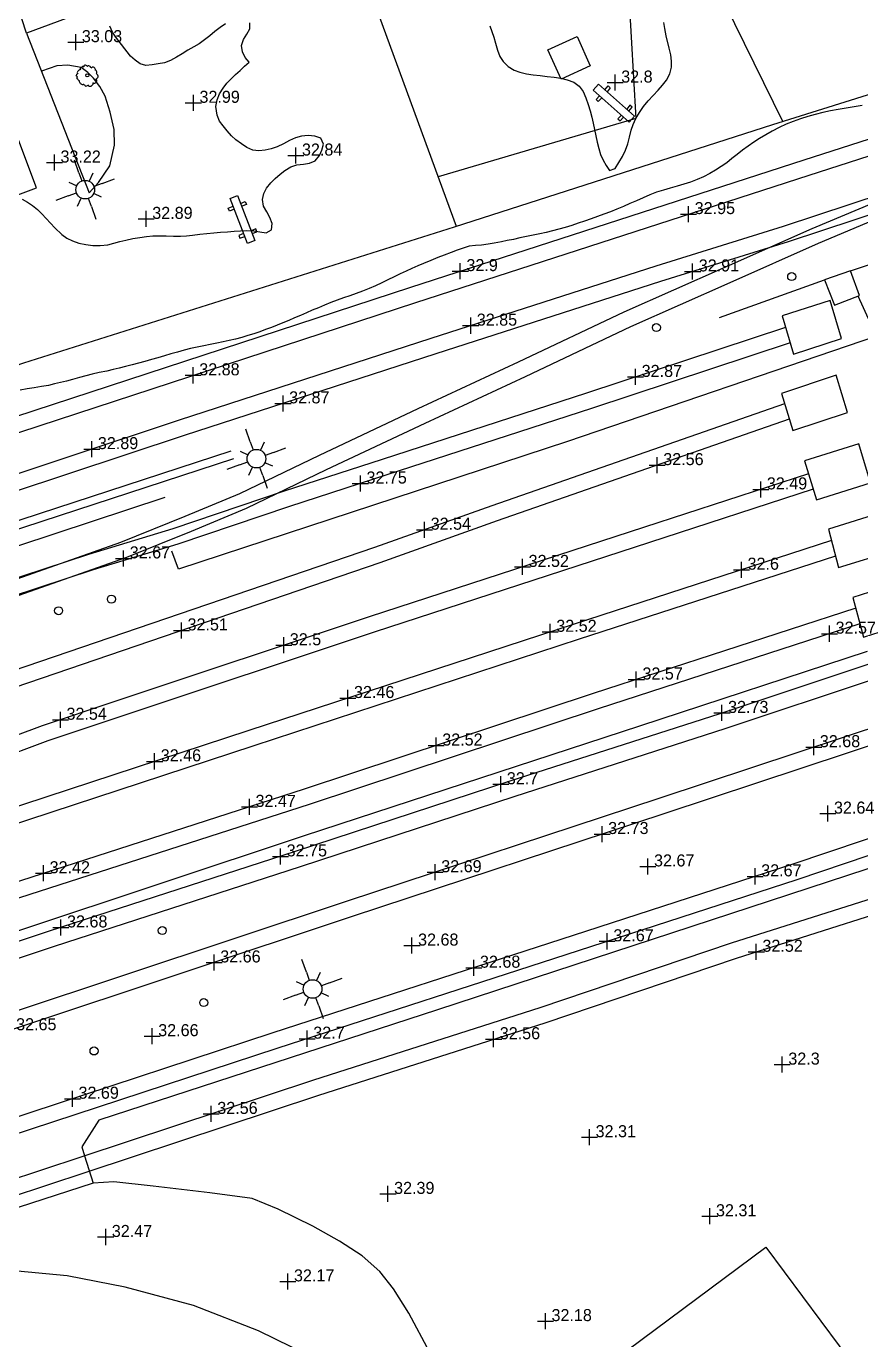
# Model space of a CAD drawing. Extents: x 471511 to 473316, y 4381952 to 4383346.
# Drawn here: x 473041.9 to 473093.8, y 4383160.6 to 4383242.4 of the extents above; entities that cross this region are included whole.
import ezdxf

# ---------------------------------------------------------------- set-up
doc = ezdxf.new("R2010")
doc.units = 0
doc.header["$LTSCALE"] = 4
doc.header["$MEASUREMENT"] = 0
doc.header["$PDMODE"] = 2
doc.header["$PDSIZE"] = 0.5
doc.layers.get('0').update_dxf_attribs({"linetype": 'CONTINUOUS'})
for name, color, linetype in [('222', 7, 'CONTINUOUS'), ('400', 7, 'CONTINUOUS'), ('410', 201, 'CONTINUOUS'), ('411', 12, 'CONTINUOUS'), ('438', 250, 'CONTINUOUS'), ('451', 5, 'CONTINUOUS'), ('505', 60, 'CONTINUOUS'), ('7101', 7, 'CONTINUOUS'), ('7400', 2, 'CONTINUOUS'), ('7433', 32, 'CONTINUOUS'), ('7434', 32, 'CONTINUOUS'), ('7440', 7, 'CONTINUOUS'), ('7515', 53, 'CONTINUOUS')]:
    doc.layers.add(name, color=color, linetype=linetype)

# ---------------------------------------------------------------- blocks, each defined once
blk = doc.blocks.new('FAROLA')
at = {"color": 7}
for p, q in [((0.43, 1.04), (0.75, 1.8)), ((-0.43, 1.04), (-0.22, 0.54)), ((0.43, 1.04), (0.22, 0.54)), ((-1.04, 0.43), (-1.8, 0.75)), ((-1.04, 0.43), (-0.54, 0.22)), ((1.04, 0.43), (0.54, 0.22)), ((-1.04, -0.43), (-0.54, -0.22)), ((-0.43, -1.04), (-0.22, -0.54)), ((0.43, -1.04), (0.22, -0.54)), ((1.04, -0.43), (0.54, -0.22)), ((1.04, -0.43), (1.8, -0.75)), ((-0.43, -1.04), (-0.75, -1.8))]:
    blk.add_line(p, q, dxfattribs=at)
blk.add_circle((0, 0), 0.58, dxfattribs=at)
blk = doc.blocks.new('MOJON')
blk.add_circle((0, 0), 0.25)
blk = doc.blocks.new('ARBOL')
at = {"color": 3}
for p, q in [((-1.26, 0.07), (-1.27, -0.01)), ((-1.23, 0.15), (-1.26, 0.07)), ((-1.17, 0.24), (-1.23, 0.15)), ((-1.18, 0.48), (-1.21, 0.39)), ((-1.21, 0.39), (-1.2, 0.31)), ((-1.2, 0.31), (-1.16, 0.22)), ((-1.11, 0.55), (-1.18, 0.48)), ((-1.03, 0.59), (-1.11, 0.55)), ((-1.01, 0.67), (-1.03, 0.59)), ((-0.96, 0.76), (-1.01, 0.67)), ((-0.92, 0.97), (-0.96, 0.88)), ((-0.96, 0.88), (-0.96, 0.7)), ((-0.85, 1.04), (-0.92, 0.97)), ((-0.77, 1.08), (-0.85, 1.04)), ((-0.7, 1.09), (-0.77, 1.08)), ((-0.5, 1.09), (-0.7, 1.09)), ((-0.49, 1.11), (-0.5, 1.08)), ((-0.46, 1.23), (-0.49, 1.11)), ((-0.38, 1.32), (-0.46, 1.23)), ((-0.31, 1.35), (-0.38, 1.32)), ((-0.23, 1.36), (-0.31, 1.35)), ((-0.11, 1.36), (-0.23, 1.36)), ((0, 1.35), (-0.11, 1.36)), ((0.07, 1.26), (0, 1.35)), ((0.12, 1.18), (0.07, 1.26)), ((0.17, 1.25), (0.12, 1.16)), ((0.12, 1.16), (0.12, 1.16)), ((0.24, 1.31), (0.17, 1.25)), ((0.32, 1.32), (0.24, 1.31)), ((0.39, 1.31), (0.32, 1.32)), ((0.55, 1.31), (0.39, 1.31)), ((0.62, 1.26), (0.55, 1.31)), ((0.7, 1.22), (0.62, 1.26)), ((0.76, 1.14), (0.7, 1.22)), ((0.77, 0.97), (0.7, 0.98)), ((0.77, 1.05), (0.76, 1.14)), ((0.77, 0.97), (0.77, 1.05)), ((0.86, 0.95), (0.77, 0.97)), ((0.96, 0.93), (0.86, 0.95)), ((1.03, 0.87), (0.96, 0.93)), ((1.07, 0.79), (1.03, 0.87)), ((1.08, 0.7), (1.07, 0.79)), ((1.1, 0.49), (1.07, 0.51)), ((1.08, 0.6), (1.08, 0.7)), ((1.09, 0.52), (1.08, 0.6)), ((1.17, 0.48), (1.1, 0.49)), ((1.25, 0.41), (1.17, 0.48)), ((1.29, 0.32), (1.25, 0.41)), ((1.3, 0.24), (1.29, 0.32)), ((1.3, 0.15), (1.3, 0.24)), ((1.31, 0.06), (1.3, 0.15)), ((1.31, -0.03), (1.31, 0.06)), ((-1.27, -0.01), (-1.26, -0.13)), ((-1.26, -0.13), (-1.26, -0.21)), ((-1.26, -0.21), (-1.23, -0.3)), ((-1.23, -0.3), (-1.16, -0.32)), ((-1.16, -0.32), (-1.08, -0.34)), ((-1.08, -0.34), (-1.01, -0.35)), ((-1.01, -0.35), (-0.95, -0.35)), ((-0.96, -0.38), (-1.01, -0.49)), ((-1.01, -0.49), (-1, -0.58)), ((-1, -0.58), (-0.96, -0.66)), ((-0.96, -0.66), (-0.96, -0.74)), ((-0.96, -0.74), (-0.88, -0.8)), ((-0.88, -0.8), (-0.8, -0.81)), ((-0.8, -0.81), (-0.72, -0.81)), ((-0.76, -0.81), (-0.75, -0.9)), ((-0.75, -0.9), (-0.73, -0.98)), ((-0.73, -0.98), (-0.68, -1.07)), ((-0.68, -1.07), (-0.61, -1.15)), ((-0.61, -1.15), (-0.53, -1.14)), ((-0.53, -1.14), (-0.45, -1.12)), ((-0.45, -1.12), (-0.37, -1.07)), ((-0.37, -1.05), (-0.37, -1.15)), ((-0.37, -1.15), (-0.27, -1.21)), ((-0.27, -1.21), (-0.19, -1.22)), ((-0.19, -1.22), (-0.07, -1.22)), ((-0.07, -1.22), (0.01, -1.25)), ((0.01, -1.25), (0.08, -1.22)), ((0.08, -1.22), (0.16, -1.16)), ((0.16, -1.16), (0.18, -1.08)), ((0.18, -1.11), (0.25, -1.15)), ((0.25, -1.15), (0.32, -1.16)), ((0.32, -1.16), (0.4, -1.16)), ((0.4, -1.16), (0.47, -1.18)), ((0.47, -1.18), (0.55, -1.16)), ((0.55, -1.16), (0.62, -1.14)), ((0.62, -1.14), (0.7, -1.09)), ((0.7, -1.09), (0.75, -0.93)), ((0.78, -0.99), (0.74, -0.96)), ((0.85, -0.98), (0.78, -0.99)), ((0.93, -0.93), (0.85, -0.98)), ((1.02, -0.92), (0.93, -0.93)), ((1.06, -0.69), (0.98, -0.69)), ((1.06, -0.85), (1.02, -0.92)), ((1.03, -0.69), (1.05, -0.77)), ((1.05, -0.77), (1.06, -0.85)), ((1.13, -0.65), (1.06, -0.69)), ((1.2, -0.61), (1.13, -0.65)), ((1.2, -0.21), (1.27, -0.14)), ((1.2, -0.6), (1.21, -0.59)), ((1.22, -0.31), (1.21, -0.23)), ((1.21, -0.41), (1.22, -0.31)), ((1.21, -0.51), (1.21, -0.41)), ((1.21, -0.59), (1.21, -0.51)), ((1.27, -0.14), (1.31, -0.03))]:
    blk.add_line(p, q, dxfattribs=at)
at = {"color": 25}
blk.add_circle((0, 0), 0.19, dxfattribs=at)
blk = doc.blocks.new('ALCORQUE')
at = {"color": 1}
blk.add_lwpolyline([(-1, 1), (1, 1), (1, -1), (-1, -1)], close=True, dxfattribs=at)
blk = doc.blocks.new('BANCO')
at = {"color": 7}
for p, q in [((-0.25, 1.03), (-0.56, 1.03)), ((-0.56, 1.03), (-0.56, 0.84)), ((-0.56, 0.84), (-0.25, 0.84)), ((-0.25, -1.5), (-0.25, 1.5)), ((-0.25, 1.5), (0.25, 1.5)), ((0.25, 1.5), (0.25, -1.5)), ((0.57, 1.03), (0.25, 1.03)), ((0.25, 0.84), (0.57, 0.84)), ((0.57, 0.84), (0.57, 1.03)), ((-0.56, -0.98), (-0.56, -0.79)), ((-0.56, -0.79), (-0.25, -0.79)), ((0.25, -0.79), (0.57, -0.79)), ((0.57, -0.79), (0.57, -0.98)), ((-0.25, -0.98), (-0.56, -0.98)), ((0.25, -1.5), (-0.25, -1.5)), ((0.57, -0.98), (0.25, -0.98))]:
    blk.add_line(p, q, dxfattribs=at)
blk = doc.blocks.new('COTA')
at = {"color": 7}
blk.add_point((0, 0), dxfattribs=at)

msp = doc.modelspace()

# ---------------------------------------------------------------- linework, layer by layer
at = {"layer": '222'}
for points in [[(472815.189, 4383103.31, 32.518), (472820.44, 4383107.182, 32.453), (472833.226, 4383116.214, 32.563), (472844.002, 4383123.513, 32.672), (472856.458, 4383131.572, 32.61), (472870.294, 4383140.259, 32.641), (472885.583, 4383149.289, 32.727), (472903.059, 4383159.114, 32.704), (472919.701, 4383167.943, 32.75), (472942.902, 4383179.392, 32.837), (472966.181, 4383189.915, 32.782), (472988.746, 4383199.301, 32.829), (473016.248, 4383209.621, 32.797), (473040.034, 4383217.673, 32.86), (473065.823, 4383226.123, 32.891), (473090.283, 4383234.048, 32.97), (473100.153, 4383237.22, 32.97)], [(472815.832, 4383102.542, 32.517), (472821.025, 4383106.371, 32.453), (472833.795, 4383115.391, 32.562), (472844.554, 4383122.68, 32.672), (472856.995, 4383130.729, 32.61), (472870.814, 4383139.405, 32.641), (472886.082, 4383148.422, 32.727), (472903.539, 4383158.237, 32.704), (472920.157, 4383167.053, 32.751), (472943.329, 4383178.488, 32.837), (472966.579, 4383188.997, 32.782), (472989.113, 4383198.371, 32.829), (473016.584, 4383208.679, 32.797), (473040.35, 4383216.724, 32.86), (473066.132, 4383225.172, 32.891), (473090.59, 4383233.096, 32.97), (473102.449, 4383236.907, 32.97)], [(473103.439, 4383234.66, 32.954), (473088.982, 4383229.896, 32.829), (473081.053, 4383227.431, 32.938), (473067.068, 4383222.928, 32.829), (473051.401, 4383217.837, 32.891), (473036.984, 4383213.058, 32.891), (473016.232, 4383205.976, 32.75), (472996.513, 4383198.642, 32.79), (472977.567, 4383191.102, 32.758), (472955.586, 4383181.467, 32.68), (472933.17, 4383170.871, 32.68), (472916.952, 4383162.593, 32.657), (472899.552, 4383153.194, 32.476), (472879.884, 4383142.082, 32.57), (472865.208, 4383133.066, 32.57), (472854.998, 4383126.517, 32.539), (472844.4, 4383119.644, 32.492), (472834.597, 4383112.974, 32.555), (472823.295, 4383104.936, 32.445), (472817.458, 4383100.596, 32.418)], [(473103.752, 4383233.71, 32.954), (473089.287, 4383228.943, 32.829), (473081.355, 4383226.478, 32.938), (473067.375, 4383221.976, 32.829), (473051.713, 4383216.887, 32.891), (473037.303, 4383212.11, 32.891), (473016.568, 4383205.034, 32.751), (472996.872, 4383197.709, 32.79), (472977.952, 4383190.179, 32.758), (472956.001, 4383180.556, 32.68), (472933.611, 4383169.973, 32.68), (472917.417, 4383161.708, 32.656), (472900.036, 4383152.319, 32.476), (472880.392, 4383141.22, 32.57), (472865.74, 4383132.219, 32.57), (472855.54, 4383125.676, 32.539), (472844.954, 4383118.811, 32.492), (472835.168, 4383112.153, 32.555), (472823.883, 4383104.127, 32.445), (472818.101, 4383099.827, 32.418)], [(473102.801, 4383234.45, 32.949), (473098.574, 4383232.855, 32.902), (473094.579, 4383231.356, 32.886), (473090.773, 4383229.755, 32.886), (473085.257, 4383227.308, 32.839), (473079.068, 4383224.563, 32.902), (473072.507, 4383221.449, 32.855), (473066.258, 4383218.539, 32.855), (473060.124, 4383215.65, 32.839), (473055.166, 4383213.259, 32.745), (473051.768, 4383211.84, 32.761), (473047.771, 4383210.233, 32.667), (473038.894, 4383207.103, 32.635), (473034.239, 4383205.228, 32.573), (473030.212, 4383203.205, 32.573), (473025.388, 4383200.595, 32.526), (473018.535, 4383196.456, 32.51), (473012.698, 4383192.74, 32.526), (473007.278, 4383189.435, 32.508)], [(473103.154, 4383233.514, 32.949), (473098.926, 4383231.919, 32.902), (473094.949, 4383230.427, 32.886), (473091.169, 4383228.837, 32.886), (473085.662, 4383226.394, 32.839), (473079.485, 4383223.654, 32.901), (473072.932, 4383220.544, 32.855), (473066.682, 4383217.633, 32.855), (473060.555, 4383214.748, 32.839), (473055.576, 4383212.347, 32.745), (473052.147, 4383210.915, 32.761), (473048.124, 4383209.297, 32.667), (473039.247, 4383206.167, 32.635), (473034.651, 4383204.316, 32.573), (473030.675, 4383202.318, 32.573), (473025.884, 4383199.726, 32.526), (473019.062, 4383195.606, 32.51), (473013.227, 4383191.891, 32.526), (473007.799, 4383188.581, 32.508)], [(473089.131, 4383223.618, 32.891), (473076.748, 4383219.523, 32.858), (473064.029, 4383215.385, 32.749), (473057.951, 4383213.42, 32.733), (473051.016, 4383211.079, 32.608), (473045.769, 4383209.472, 32.608), (473038.86, 4383207.223, 32.561), (473031.229, 4383204.766, 32.608), (473024.792, 4383202.546, 32.436), (473019.536, 4383200.719, 32.561), (473013.891, 4383198.517, 32.498), (473010.165, 4383196.888, 32.545), (473001.252, 4383192.642, 32.577), (472994.924, 4383189.883, 32.577), (472970.787, 4383179.493, 32.631), (472949.016, 4383170.245, 32.545), (472942.682, 4383167.548, 32.483), (472938.539, 4383166.077, 32.483), (472934.897, 4383164.734, 32.467), (472931.548, 4383163.283, 32.467), (472928.834, 4383162.062, 32.467), (472925.893, 4383160.666, 32.467), (472923.478, 4383159.331, 32.483)], [(473089.415, 4383222.659, 32.891), (473077.059, 4383218.572, 32.858), (473064.337, 4383214.434, 32.749), (473058.265, 4383212.47, 32.733), (473051.323, 4383210.127, 32.608), (473046.07, 4383208.518, 32.608), (473039.168, 4383206.271, 32.561), (473031.545, 4383203.817, 32.608), (473025.12, 4383201.601, 32.436), (473019.882, 4383199.78, 32.561), (473014.273, 4383197.593, 32.499), (473010.58, 4383195.978, 32.545), (473001.667, 4383191.733, 32.577), (472995.321, 4383188.965, 32.577), (472971.18, 4383178.573, 32.631), (472949.408, 4383169.325, 32.545), (472943.045, 4383166.615, 32.483), (472938.879, 4383165.137, 32.483), (472935.269, 4383163.805, 32.467), (472931.952, 4383162.368, 32.467), (472929.254, 4383161.155, 32.467), (472926.35, 4383159.776, 32.467)], [(473089.069, 4383218.868, 32.545), (473070.858, 4383212.513, 32.576), (473063.567, 4383209.916, 32.506), (473033.232, 4383199.557, 32.521), (473003.809, 4383188.082, 32.506), (472986.661, 4383180.235, 32.506), (472964.124, 4383170.776, 32.443), (472953.287, 4383166.714, 32.537), (472949.9, 4383165.448, 32.521), (472945.913, 4383164.235, 32.521), (472942.865, 4383163.244, 32.521), (472940.974, 4383162.577, 32.506), (472938.614, 4383161.86, 32.53)], [(473089.361, 4383217.911, 32.545), (473071.191, 4383211.57, 32.576), (473063.896, 4383208.972, 32.506), (473033.575, 4383198.617, 32.521), (473004.199, 4383187.161, 32.506), (472987.063, 4383179.319, 32.506), (472964.493, 4383169.847, 32.443), (472953.638, 4383165.777, 32.537), (472950.221, 4383164.5, 32.521), (472946.213, 4383163.281, 32.521), (472943.186, 4383162.297, 32.521), (472941.286, 4383161.627, 32.506), (472938.905, 4383160.903, 32.53)], [(473090.558, 4383214.499, 32.478), (473080.365, 4383211.182, 32.525), (473063.235, 4383205.603, 32.502), (473047.341, 4383200.31, 32.502), (473042.897, 4383198.817, 32.549), (473039.429, 4383197.528, 32.549), (473035.264, 4383195.783, 32.549), (473029.643, 4383193.349, 32.549), (473025.554, 4383191.411, 32.517), (473019.287, 4383188.272, 32.361), (473014.032, 4383185.532, 32.47), (473009.956, 4383183.442, 32.439), (473006.671, 4383181.987, 32.439), (473000.144, 4383179.32, 32.455), (472994.072, 4383176.81, 32.455), (472988.653, 4383174.634, 32.42)], [(473090.852, 4383213.543, 32.478), (473080.674, 4383210.231, 32.525), (473063.548, 4383204.653, 32.502), (473047.658, 4383199.362, 32.502), (473043.231, 4383197.874, 32.549), (473039.797, 4383196.597, 32.549), (473035.656, 4383194.863, 32.549), (473030.056, 4383192.438, 32.549), (473025.992, 4383190.512, 32.517), (473019.742, 4383187.382, 32.361), (473014.491, 4383184.644, 32.47), (473010.387, 4383182.54, 32.439), (473007.063, 4383181.067, 32.439), (473000.524, 4383178.395, 32.455), (472994.449, 4383175.883, 32.455), (472989.025, 4383173.706, 32.42)], [(473091.983, 4383210.35, 32.64), (473075.975, 4383205.154, 32.521), (473055.743, 4383198.528, 32.435), (473037.473, 4383192.533, 32.514), (473030.896, 4383190.319, 32.514), (473023.611, 4383187.707, 32.42), (473015.572, 4383184.443, 32.42), (473004.784, 4383180.599, 32.42), (472993.822, 4383176.667, 32.42), (472981.696, 4383171.899, 32.42), (472974.667, 4383169.234, 32.467), (472971.36, 4383168.174, 32.474), (472967.219, 4383167.264, 32.474), (472961.608, 4383166.265, 32.474), (472953.505, 4383164.874, 32.588)], [(473092.238, 4383209.381, 32.639), (473076.285, 4383204.203, 32.521), (473056.054, 4383197.578, 32.435), (473037.788, 4383191.584, 32.514), (473031.224, 4383189.375, 32.513), (473023.968, 4383186.773, 32.42), (473015.928, 4383183.509, 32.42), (473005.12, 4383179.657, 32.42), (472994.174, 4383175.73, 32.42), (472982.057, 4383170.966, 32.42), (472974.997, 4383168.29, 32.467), (472971.621, 4383167.208, 32.474), (472967.414, 4383166.283, 32.474), (472961.78, 4383165.28, 32.474), (472953.674, 4383163.888, 32.588)], [(473093.496, 4383206.134, 32.573), (473077.172, 4383200.829, 32.565), (473059.196, 4383194.873, 32.479), (473036.78, 4383187.641, 32.401), (473013.809, 4383180.098, 32.417), (472992.818, 4383172.99, 32.401), (472984.363, 4383169.893, 32.479), (472979.56, 4383168.593, 32.526), (472972.65, 4383167.132, 32.537)], [(473093.755, 4383205.167, 32.573), (473077.484, 4383199.879, 32.565), (473059.507, 4383193.922, 32.479), (473037.09, 4383186.69, 32.401), (473014.125, 4383179.149, 32.417), (472993.151, 4383172.047, 32.401), (472984.666, 4383168.939, 32.479), (472979.794, 4383167.62, 32.526), (472972.857, 4383166.154, 32.537)], [(473094.436, 4383202.703, 32.653), (473085.035, 4383199.572, 32.733), (473071.987, 4383195.368, 32.702), (473058.632, 4383190.984, 32.749), (473043.326, 4383186.03, 32.678), (473028.076, 4383180.975, 32.647), (473008.889, 4383174.712, 32.639), (473003.715, 4383173.079, 32.608), (473002.563, 4383172.662, 32.514), (472996.586, 4383171, 32.467), (472994.174, 4383170.404, 32.467), (472980.448, 4383168.183, 32.467), (472971.732, 4383167.008, 32.545), (472958.475, 4383165.574, 32.655), (472949.19, 4383164.265, 32.53), (472944.693, 4383163.501, 32.53), (472941.045, 4383162.596, 32.53), (472936.347, 4383161.173, 32.53), (472928.738, 4383158.821, 32.514), (472922.252, 4383156.653, 32.526)], [(473094.695, 4383201.735, 32.653), (473085.346, 4383198.621, 32.733), (473072.296, 4383194.417, 32.702), (473058.942, 4383190.033, 32.749), (473043.637, 4383185.08, 32.678), (473028.388, 4383180.025, 32.647), (473009.195, 4383173.76, 32.639), (473004.036, 4383172.132, 32.608), (473002.868, 4383171.709, 32.514), (472996.84, 4383170.033, 32.467), (472994.374, 4383169.423, 32.467), (472980.594, 4383167.193, 32.467), (472971.853, 4383166.016, 32.545), (472958.599, 4383164.582, 32.655), (472949.344, 4383163.277, 32.53), (472944.898, 4383162.522, 32.53), (472941.311, 4383161.632, 32.53), (472936.64, 4383160.217, 32.53), (472929.044, 4383157.869, 32.514), (472922.569, 4383155.705, 32.526)], [(473095.534, 4383199.023, 32.648), (473081.3, 4383194.317, 32.743), (473061.802, 4383187.873, 32.664), (473041.031, 4383180.968, 32.649), (473017.15, 4383173.061, 32.594), (473005.161, 4383169.253, 32.57), (473002.144, 4383168.439, 32.508), (472997.656, 4383167.192, 32.397), (472994.602, 4383166.478, 32.29), (472990.446, 4383165.766, 32.508), (472985.837, 4383165.009, 32.406), (472982.136, 4383164.334, 32.437), (472977.987, 4383163.957, 32.436)], [(473095.848, 4383198.074, 32.648), (473081.613, 4383193.368, 32.743), (473062.116, 4383186.924, 32.664), (473041.346, 4383180.019, 32.649), (473017.459, 4383172.11, 32.594), (473005.443, 4383168.293, 32.57), (473002.409, 4383167.474, 32.508), (472997.904, 4383166.222, 32.398), (472994.8, 4383165.497, 32.289), (472990.612, 4383164.78, 32.508), (472986.008, 4383164.023, 32.406), (472982.271, 4383163.342, 32.437), (472978.077, 4383162.961, 32.436)], [(473098.467, 4383193.198, 32.704), (473089.513, 4383190.188, 32.672), (473075.919, 4383185.765, 32.672), (473057.229, 4383179.697, 32.704), (473032.016, 4383171.418, 32.672), (473028.774, 4383170.379, 32.641), (473025.501, 4383169.472, 32.672), (473022.158, 4383168.806, 32.61), (473016.887, 4383167.77, 32.61), (473012.573, 4383167.124, 32.61), (473006.948, 4383166.514, 32.547), (473001.608, 4383165.989, 32.453), (472993.095, 4383165.267, 32.453), (472985.125, 4383164.598, 32.437), (472978.211, 4383163.986, 32.437), (472969.487, 4383162.859, 32.375), (472956.177, 4383161.068, 32.453), (472950.374, 4383160.739, 32.5), (472946.876, 4383160.314, 32.535), (472944.287, 4383160.3, 32.539), (472940.952, 4383159.955, 32.539)], [(473098.799, 4383192.255, 32.704), (473089.827, 4383189.238, 32.672), (473076.228, 4383184.814, 32.672), (473057.54, 4383178.747, 32.703), (473032.324, 4383170.466, 32.672), (473029.06, 4383169.421, 32.641), (473025.732, 4383168.499, 32.672), (473022.352, 4383167.825, 32.61), (473017.058, 4383166.784, 32.61), (473012.701, 4383166.132, 32.61), (473007.051, 4383165.519, 32.547), (473001.7, 4383164.993, 32.453), (472993.179, 4383164.271, 32.453), (472985.211, 4383163.602, 32.437), (472978.319, 4383162.992, 32.437), (472969.618, 4383161.867, 32.375), (472956.273, 4383160.072, 32.453), (472950.463, 4383159.742, 32.5), (472946.94, 4383159.315, 32.535), (472944.341, 4383159.3, 32.539), (472941.055, 4383158.96, 32.539)], [(472910.428, 4383152.108, 32.602), (472916.163, 4383154.575, 32.555), (472921.059, 4383156.307, 32.523), (472927.425, 4383158.153, 32.539), (472934.718, 4383159.309, 32.539), (472944.287, 4383160.3, 32.539), (472953.524, 4383160.351, 32.523), (472963.057, 4383159.837, 32.414), (472972.636, 4383159.398, 32.476), (472987.953, 4383158.32, 32.578), (472991.868, 4383158.125, 32.578), (472995.261, 4383158.177, 32.578), (472998.164, 4383158.269, 32.578), (473002.357, 4383158.752, 32.563), (473016.034, 4383162.469, 32.437), (473022.358, 4383164.48, 32.547), (473033.373, 4383168.046, 32.563), (473045.319, 4383171.98, 32.61), (473059.792, 4383176.776, 32.516), (473073.868, 4383181.287, 32.578), (473085.767, 4383185.313, 32.516), (473099.704, 4383189.737, 32.547)], [(472910.849, 4383151.201, 32.601), (472916.528, 4383153.643, 32.555), (472921.365, 4383155.355, 32.523), (472927.643, 4383157.175, 32.539), (472934.848, 4383158.317, 32.539), (472944.341, 4383159.3, 32.539), (472953.5, 4383159.351, 32.523), (472963.008, 4383158.838, 32.414), (472972.578, 4383158.4, 32.477), (472987.893, 4383157.321, 32.578), (472991.851, 4383157.125, 32.578), (472995.285, 4383157.177, 32.578), (472998.237, 4383157.271, 32.578), (473002.546, 4383157.768, 32.563), (473016.317, 4383161.51, 32.437), (473022.664, 4383163.528, 32.547), (473033.683, 4383167.096, 32.563), (473045.632, 4383171.03, 32.61), (473060.102, 4383175.825, 32.516), (473074.181, 4383180.337, 32.578), (473086.079, 4383184.363, 32.516), (473100.026, 4383188.79, 32.547)]]:
    msp.add_polyline3d(points, dxfattribs=at)
at = {"layer": '400'}
msp.add_polyline3d([(473064.613, 4383277.832, 36.416), (473065.775, 4383274.679, 37.233), (473066.255, 4383274.839, 36.856), (473073.275, 4383255.76, 36.921), (473067.09, 4383253.498, 39.082), (473067.77, 4383251.526, 38.618), (473041.909, 4383241.924, 36.798), (473037.931, 4383254.133, 37.001), (473002.296, 4383240.597, 43.62), (472981.897, 4383232.925, 43.57), (472976.661, 4383247.103, 43.688)], dxfattribs=at)
for points in [[(473093.724, 4383225.598, 35.451), (473093.168, 4383227.147, 35.451), (473091.563, 4383226.581, 35.404), (473092.166, 4383225.003, 35.357)], [(473077.24, 4383146.521, 42.889), (473071.537, 4383154.196, 42.973), (473087.91, 4383166.362, 43.038), (473093.613, 4383158.687, 42.954)]]:
    msp.add_polyline3d(points, close=True, dxfattribs=at)
at = {"layer": '410'}
for points in [[(473069.489, 4383279.253, 35.721), (473078.102, 4383260.039, 35.641), (473084.75, 4383244.999, 35.366), (473088.964, 4383236.416, 34.713)], [(473118.346, 4383245.843, 33.981), (473098.715, 4383239.476, 34.126), (473088.328, 4383236.217, 34.253), (473068.52, 4383229.857, 34.775), (473041.725, 4383221.392, 35.326), (473009.59, 4383210.28, 35.5), (472985.69, 4383201.297, 35.856), (472951.9, 4383186.54, 35.392), (472907.039, 4383164.203, 34.71), (472905.953, 4383163.689, 34.667)], [(473068.663, 4383229.903, 33.945), (473063.2, 4383244.784, 33.93)], [(473093.168, 4383227.147, 35.31), (473101.759, 4383229.986, 34.856)], [(473085.019, 4383224.225, 33.681), (473091.563, 4383226.581, 33.826)], [(473095.95, 4383220.509, 35.513), (473093.645, 4383225.568, 35.419)], [(473094.783, 4383223.069, 33.807), (473075.563, 4383216.506, 33.821), (473051.377, 4383208.564, 33.763), (473050.963, 4383209.695, 33.865)], [(473050.525, 4383213.037, 33.501), (473027.702, 4383205.507, 33.994), (473005.901, 4383197.763, 33.9), (472989.1, 4383191.212, 33.9), (472972.553, 4383184.312, 34.19), (472954.327, 4383176.297, 34.08), (472935.453, 4383167.131, 34.096), (472920.236, 4383159.543, 34.026), (472909.983, 4383154.18, 34.01), (472903.357, 4383150.415, 34.033), (472900.464, 4383148.677, 33.845)]]:
    msp.add_polyline3d(points, dxfattribs=at)
at = {"layer": '411'}
for points in [[(473083.146, 4383248.627, 33.111), (473079.228, 4383246.755, 32.93), (473079.816, 4383236.615, 32.937), (473067.529, 4383232.993, 32.835)], [(473041.909, 4383241.924, 33.336), (473045.818, 4383231.998, 33.104), (473046.393, 4383232.629, 33.104), (473047.103, 4383233.666, 33.089), (473047.393, 4383234.96, 33.118), (473047.361, 4383235.938, 33.133), (473047.108, 4383237.005, 33.147), (473046.815, 4383238.017, 33.162), (473046.472, 4383238.606, 33.162), (473046.075, 4383239.127, 33.162), (473045.735, 4383239.487, 33.162), (473045.323, 4383239.786, 33.162), (473044.485, 4383239.947, 33.162), (473043.796, 4383239.892, 33.162), (473042.839, 4383239.561, 33.147)], [(473054.633, 4383215.905, 32.6), (473038.313, 4383210.581, 32.542), (473018.54, 4383203.722, 32.542), (473003.029, 4383198.077, 32.47), (472982.727, 4383190.035, 32.47), (472965.801, 4383182.646, 32.405), (472950.658, 4383175.797, 32.405), (472932.876, 4383167.191, 32.397), (472918.708, 4383159.932, 32.303), (472897.782, 4383148.624, 32.303), (472893.21, 4383146.115, 32.419)], [(473054.789, 4383215.429, 32.6), (473038.473, 4383210.107, 32.542), (473018.707, 4383203.251, 32.542), (473003.207, 4383197.609, 32.47), (472982.919, 4383189.573, 32.47), (472966.004, 4383182.189, 32.405), (472950.87, 4383175.345, 32.405), (472933.098, 4383166.743, 32.397), (472918.941, 4383159.49, 32.303), (472898.021, 4383148.184, 32.303), (472893.451, 4383145.676, 32.419)], [(473041.436, 4383186.068, 32.632), (473059.203, 4383191.985, 32.616), (473080.068, 4383198.824, 32.694), (473094.231, 4383203.471, 32.788)], [(473099.064, 4383191.501, 32.594), (473067.482, 4383181.131, 32.625), (473046.413, 4383174.269, 32.664), (473045.347, 4383172.606, 32.664), (473045.511, 4383172.043, 32.608), (473046.06, 4383170.353, 32.608), (473034.4, 4383166.573, 32.608)], [(473071.537, 4383154.196, 32.106), (473069.574, 4383156.413, 32.122), (473068.148, 4383158.124, 32.106), (473066.995, 4383159.805, 32.171), (473065.687, 4383162.255, 32.203), (473064.736, 4383163.778, 32.228), (473063.899, 4383164.85, 32.277), (473062.799, 4383165.834, 32.277), (473061.39, 4383166.74, 32.277), (473059.724, 4383167.663, 32.293), (473057.562, 4383168.739, 32.325), (473055.948, 4383169.386, 32.325), (473053.326, 4383169.745, 32.406), (473049.798, 4383170.16, 32.536), (473047.344, 4383170.428, 32.536), (473046.06, 4383170.353, 32.618)], [(473073.2, 4383147.013, 31.825), (473074.217, 4383147.797, 31.841), (473072.88, 4383149.148, 31.888), (473070.675, 4383151.336, 32.013), (473067.772, 4383154.126, 32.06), (473065.769, 4383155.73, 32.06), (473063.661, 4383157.188, 32.013), (473060.485, 4383159.116, 32.013), (473056.354, 4383161.148, 32.107), (473052.3, 4383162.734, 32.092), (473048.051, 4383163.874, 32.193), (473044.441, 4383164.578, 32.225), (473040.692, 4383164.926, 32.272), (473038.976, 4383165.081, 32.366), (473038.373, 4383165.304, 32.428), (473038.03, 4383165.657, 32.428), (473037.591, 4383166.341, 32.428), (473037.165, 4383167.469, 32.507)]]:
    msp.add_polyline3d(points, dxfattribs=at)
at = {"layer": '438'}
msp.add_polyline3d([(473036.175, 4383249.239, 33.336), (473003.426, 4383236.934, 33.176), (473009.787, 4383220.007, 33.118), (473042.536, 4383232.311, 33.278)], close=True, dxfattribs=at)
at = {"layer": '451'}
for points in [[(473091.905, 4383225.295, 33.244), (473088.922, 4383224.329, 34.129), (473089.624, 4383221.95, 33.901), (473092.608, 4383222.916, 33.015)], [(473092.284, 4383220.642, 33.087), (473088.874, 4383219.509, 34.073), (473089.582, 4383217.189, 33.854), (473092.992, 4383218.323, 32.868)], [(473093.681, 4383216.368, 33.024), (473090.309, 4383215.31, 33.854), (473091.053, 4383212.89, 33.792), (473094.425, 4383213.948, 32.962)], [(473095.175, 4383212.108, 32.915), (473091.794, 4383211.067, 33.964), (473092.425, 4383208.67, 33.619), (473095.806, 4383209.711, 32.571)], [(473096.43, 4383207.804, 32.993), (473093.316, 4383206.804, 33.95), (473093.978, 4383204.336, 33.525), (473097.092, 4383205.336, 32.568)]]:
    msp.add_polyline3d(points, close=True, dxfattribs=at)
at = {"layer": '505'}
for points in [[(473041.639, 4383231.602, 35.395), (473041.976, 4383231.415, 35.395), (473042.29, 4383231.198, 35.395), (473042.589, 4383230.945, 35.395), (473042.872, 4383230.676, 35.395), (473043.138, 4383230.4, 35.395), (473043.401, 4383230.105, 35.395), (473043.669, 4383229.823, 35.395), (473044.117, 4383229.397, 35.395), (473044.43, 4383229.176, 35.395), (473044.782, 4383228.998, 35.395), (473045.172, 4383228.868, 35.395), (473045.596, 4383228.769, 35.395), (473046.041, 4383228.72, 35.395), (473046.504, 4383228.711, 35.395), (473046.971, 4383228.757, 35.395), (473047.35, 4383228.855, 35.395), (473047.729, 4383228.954, 35.395), (473048.096, 4383229.041, 35.395), (473048.533, 4383229.141, 35.395), (473048.956, 4383229.222, 35.395), (473049.368, 4383229.276, 35.395), (473049.772, 4383229.306, 35.395), (473050.162, 4383229.321, 35.395), (473050.608, 4383229.309, 35.395), (473051.052, 4383229.294, 35.395), (473051.491, 4383229.295, 35.395), (473051.873, 4383229.322, 35.395), (473052.248, 4383229.361, 35.395), (473052.693, 4383229.414, 35.395), (473053.129, 4383229.464, 35.395), (473053.56, 4383229.507, 35.395), (473053.989, 4383229.538, 35.395), (473054.409, 4383229.568, 35.395), (473054.822, 4383229.604, 35.395), (473055.229, 4383229.634, 35.395), (473055.624, 4383229.649, 35.395), (473056.055, 4383229.623, 35.395), (473056.43, 4383229.568, 35.395), (473056.825, 4383229.509, 35.395), (473057.164, 4383229.695, 35.395), (473057.188, 4383230.086, 35.395), (473057.042, 4383230.457, 35.395), (473056.854, 4383230.805, 35.395), (473056.666, 4383231.172, 35.395), (473056.597, 4383231.579, 35.395), (473056.673, 4383231.947, 35.395), (473056.846, 4383232.283, 35.395), (473057.105, 4383232.619, 35.395), (473057.381, 4383232.889, 35.395), (473057.685, 4383233.146, 35.395), (473057.993, 4383233.382, 35.395), (473058.359, 4383233.601, 35.395), (473058.729, 4383233.731, 35.395), (473059.146, 4383233.785, 35.395), (473059.519, 4383233.835, 35.395), (473059.874, 4383233.981, 35.395), (473060.13, 4383234.307, 35.395), (473060.285, 4383234.65, 35.395), (473060.388, 4383235.019, 35.395), (473060.222, 4383235.391, 35.395), (473059.839, 4383235.525, 35.395), (473059.443, 4383235.56, 35.395), (473059.023, 4383235.518, 35.395), (473058.647, 4383235.407, 35.395), (473058.273, 4383235.243, 35.395), (473057.894, 4383235.038, 35.395), (473057.509, 4383234.864, 35.395), (473057.128, 4383234.729, 35.395), (473056.764, 4383234.64, 35.395), (473056.358, 4383234.608, 35.395), (473055.983, 4383234.658, 35.395), (473055.627, 4383234.815, 35.395), (473055.278, 4383235.032, 35.395), (473054.938, 4383235.286, 35.395), (473054.659, 4383235.547, 35.395), (473054.396, 4383235.849, 35.395), (473054.148, 4383236.157, 35.395), (473053.922, 4383236.458, 35.395), (473053.765, 4383236.816, 35.395), (473053.696, 4383237.371, 35.395), (473053.774, 4383237.772, 35.395), (473053.928, 4383238.157, 35.395), (473054.143, 4383238.511, 35.395), (473054.38, 4383238.824, 35.395), (473054.64, 4383239.095, 35.395), (473054.92, 4383239.353, 35.395), (473055.2, 4383239.61, 35.395), (473055.48, 4383239.868, 35.395), (473055.76, 4383240.126, 35.395), (473055.511, 4383240.417, 35.395), (473055.341, 4383240.767, 35.395), (473055.296, 4383241.157, 35.395), (473055.41, 4383241.535, 35.395), (473055.612, 4383241.878, 35.395), (473055.811, 4383242.206, 35.395), (473055.798, 4383242.582, 35.395)], [(473047.467, 4383241.684, 35.061), (473047.256, 4383241.998, 35.061), (473047.1, 4383242.364, 35.061)], [(473054.289, 4383242.502, 35.395), (473053.962, 4383242.278, 35.395), (473053.637, 4383242.035, 35.395), (473053.312, 4383241.771, 35.395), (473052.988, 4383241.515, 35.395), (473052.658, 4383241.273, 35.395), (473052.33, 4383241.085, 35.395), (473051.951, 4383240.866, 35.395), (473051.587, 4383240.644, 35.395), (473051.246, 4383240.428, 35.395), (473050.876, 4383240.225, 35.395), (473050.491, 4383240.09, 35.395), (473050.113, 4383240.024, 35.395), (473049.731, 4383239.962, 35.395), (473049.346, 4383239.917, 35.395), (473048.979, 4383240.018, 35.395), (473048.678, 4383240.25, 35.366), (473048.389, 4383240.501, 35.337), (473047.467, 4383241.684, 35.061)], [(473070.737, 4383242.391, 35.061), (473070.869, 4383242.035, 35.061), (473070.98, 4383241.675, 35.061), (473071.084, 4383241.308, 35.061), (473071.202, 4383240.864, 35.061), (473071.353, 4383240.479, 35.061), (473071.559, 4383240.162, 35.061), (473071.876, 4383239.859, 35.061), (473072.247, 4383239.636, 35.061), (473072.608, 4383239.499, 35.061), (473073.012, 4383239.401, 35.061), (473073.436, 4383239.336, 35.061), (473073.876, 4383239.287, 35.061), (473074.311, 4383239.241, 35.061), (473074.733, 4383239.191, 35.061), (473075.147, 4383239.121, 35.061), (473075.539, 4383239.031, 35.061), (473075.956, 4383238.875, 35.061), (473076.285, 4383238.629, 35.061), (473076.536, 4383238.297, 35.061), (473076.716, 4383237.906, 35.061), (473076.858, 4383237.488, 35.061), (473076.976, 4383237.087, 35.061), (473077.074, 4383236.7, 35.061), (473077.165, 4383236.321, 35.061), (473077.243, 4383235.938, 35.061), (473077.32, 4383235.539, 35.061), (473077.406, 4383235.14, 35.061), (473077.508, 4383234.748, 35.076), (473077.627, 4383234.38, 35.163), (473077.78, 4383234.035, 35.308), (473077.968, 4383233.687, 35.431), (473078.186, 4383233.374, 35.38), (473078.523, 4383233.505, 35.279), (473078.761, 4383233.872, 35.279), (473078.978, 4383234.245, 35.279), (473079.172, 4383234.643, 35.279), (473079.315, 4383235.049, 35.279), (473079.426, 4383235.464, 35.279), (473079.531, 4383235.886, 35.279), (473079.644, 4383236.245, 35.279), (473079.823, 4383236.621, 35.279), (473080.042, 4383236.995, 35.279), (473080.3, 4383237.358, 35.279), (473080.586, 4383237.716, 35.279), (473080.892, 4383238.06, 35.279), (473081.201, 4383238.384, 35.279), (473081.485, 4383238.696, 35.279), (473081.728, 4383239.003, 35.279), (473081.936, 4383239.39, 35.279), (473082.031, 4383239.814, 35.279), (473082.03, 4383240.194, 35.279), (473081.985, 4383240.587, 35.279), (473081.9, 4383240.994, 35.279), (473081.711, 4383241.761, 35.279), (473081.618, 4383242.212, 35.279), (473081.56, 4383242.589, 35.279)], [(473093.9, 4383237.43, 34.387), (473093.408, 4383237.352, 34.387), (473092.911, 4383237.271, 34.401), (473092.413, 4383237.185, 34.423), (473091.924, 4383237.091, 34.459), (473091.445, 4383236.986, 34.517), (473090.973, 4383236.873, 34.575), (473090.508, 4383236.744, 34.641), (473090.056, 4383236.601, 34.706), (473089.606, 4383236.438, 34.735), (473089.165, 4383236.258, 34.764), (473088.73, 4383236.054, 34.778), (473088.307, 4383235.837, 34.778), (473087.906, 4383235.609, 34.757), (473087.517, 4383235.376, 34.749), (473087.152, 4383235.138, 34.728), (473086.799, 4383234.895, 34.706), (473086.458, 4383234.64, 34.706), (473086.126, 4383234.385, 34.706), (473085.796, 4383234.121, 34.706), (473085.468, 4383233.865, 34.72), (473085.131, 4383233.622, 34.72), (473084.783, 4383233.4, 34.735), (473084.418, 4383233.188, 34.757), (473084.032, 4383232.99, 34.793), (473083.636, 4383232.821, 34.851), (473083.227, 4383232.664, 34.909), (473082.81, 4383232.53, 34.952), (473082.388, 4383232.401, 34.996), (473081.961, 4383232.278, 35.039), (473081.534, 4383232.155, 35.083), (473081.1, 4383232.026, 35.119), (473080.685, 4383231.859, 35.119), (473080.274, 4383231.68, 35.119), (473079.863, 4383231.501, 35.134), (473079.451, 4383231.323, 35.163), (473079.042, 4383231.146, 35.199), (473078.637, 4383230.973, 35.221), (473078.231, 4383230.81, 35.242), (473077.829, 4383230.659, 35.25), (473077.427, 4383230.513, 35.264), (473077.03, 4383230.37, 35.264), (473076.634, 4383230.233, 35.264), (473076.235, 4383230.101, 35.25), (473075.832, 4383229.968, 35.25), (473075.429, 4383229.844, 35.235), (473075.031, 4383229.728, 35.235), (473074.633, 4383229.628, 35.235), (473074.239, 4383229.532, 35.25), (473073.838, 4383229.445, 35.25), (473073.434, 4383229.355, 35.25), (473073.023, 4383229.266, 35.25), (473072.611, 4383229.181, 35.25), (473072.208, 4383229.096, 35.25), (473071.821, 4383229.022, 35.25), (473071.451, 4383228.948, 35.25), (473071.011, 4383228.864, 35.25), (473070.641, 4383228.797, 35.25), (473070.214, 4383228.725, 35.25), (473069.836, 4383228.718, 35.25), (473069.455, 4383228.669, 35.25), (473069.075, 4383228.546, 35.25), (473068.702, 4383228.414, 35.25), (473068.327, 4383228.281, 35.25), (473067.89, 4383228.117, 35.25), (473067.494, 4383227.964, 35.25), (473067.067, 4383227.79, 35.25), (473066.612, 4383227.599, 35.25), (473066.257, 4383227.448, 35.25), (473065.889, 4383227.286, 35.25), (473065.526, 4383227.119, 35.25), (473065.153, 4383226.941, 35.25), (473064.776, 4383226.759, 35.25), (473064.395, 4383226.572, 35.25), (473064.01, 4383226.382, 35.25), (473063.619, 4383226.202, 35.25), (473063.221, 4383226.035, 35.25), (473062.823, 4383225.876, 35.25), (473062.425, 4383225.734, 35.25), (473062.027, 4383225.591, 35.25), (473061.63, 4383225.448, 35.25), (473061.232, 4383225.305, 35.25), (473060.841, 4383225.156, 35.25), (473060.449, 4383224.999, 35.25), (473060.069, 4383224.837, 35.257), (473059.693, 4383224.679, 35.264), (473059.323, 4383224.519, 35.264), (473058.954, 4383224.359, 35.264), (473058.588, 4383224.203, 35.279), (473058.227, 4383224.05, 35.279), (473057.866, 4383223.898, 35.279), (473057.509, 4383223.749, 35.279), (473057.148, 4383223.609, 35.279), (473056.788, 4383223.477, 35.279), (473056.421, 4383223.344, 35.279), (473056.055, 4383223.218, 35.279), (473055.685, 4383223.105, 35.279), (473055.307, 4383222.992, 35.279), (473054.92, 4383222.893, 35.264), (473054.528, 4383222.799, 35.264), (473054.143, 4383222.715, 35.264), (473053.746, 4383222.636, 35.264), (473053.343, 4383222.559, 35.264), (473052.936, 4383222.477, 35.264), (473052.533, 4383222.388, 35.264), (473052.125, 4383222.295, 35.264), (473051.723, 4383222.191, 35.264), (473051.312, 4383222.079, 35.264), (473050.9, 4383221.966, 35.264), (473050.491, 4383221.848, 35.286), (473050.082, 4383221.73, 35.322), (473049.68, 4383221.614, 35.358), (473049.277, 4383221.498, 35.38), (473048.875, 4383221.386, 35.395), (473048.477, 4383221.278, 35.395), (473048.074, 4383221.174, 35.395), (473047.681, 4383221.079, 35.395), (473047.298, 4383220.988, 35.395), (473046.919, 4383220.902, 35.395), (473046.441, 4383220.799, 35.395), (473046.001, 4383220.699, 35.395), (473045.597, 4383220.601, 35.395), (473045.218, 4383220.503, 35.395), (473044.784, 4383220.382, 35.409), (473044.394, 4383220.274, 35.409), (473044.029, 4383220.181, 35.409), (473043.663, 4383220.094, 35.409)], [(473043.663, 4383220.094, 35.409), (473043.272, 4383220.008, 35.409), (473042.844, 4383219.932, 35.409), (473042.38, 4383219.853, 35.409), (473041.965, 4383219.784, 35.409), (473041.525, 4383219.7, 35.409)]]:
    msp.add_polyline3d(points, dxfattribs=at)

# ---------------------------------------------------------------- block references
at = {"layer": '7101'}
for p in [(473044.976, 4383241.37, 33.034), (473078.528, 4383238.855, 32.795), (473052.293, 4383237.594, 32.991), (473058.669, 4383234.313, 32.839), (473043.648, 4383233.877, 33.216), (473049.357, 4383230.37, 32.889), (473083.099, 4383230.669, 32.946), (473068.899, 4383227.12, 32.901), (473083.351, 4383227.098, 32.911), (473069.543, 4383223.725, 32.848), (473052.28, 4383220.633, 32.875), (473079.802, 4383220.533, 32.867), (473057.87, 4383218.887, 32.867), (473045.974, 4383216.038, 32.891), (473081.143, 4383215.043, 32.559), (473062.681, 4383213.898, 32.745), (473087.586, 4383213.532, 32.492), (473066.675, 4383211.023, 32.536), (473047.956, 4383209.238, 32.666), (473072.767, 4383208.707, 32.515), (473086.387, 4383208.533, 32.598), (473051.552, 4383204.756, 32.512), (473074.489, 4383204.667, 32.515), (473057.913, 4383203.83, 32.502), (473091.864, 4383204.552, 32.573), (473079.848, 4383201.699, 32.567), (473061.907, 4383200.547, 32.461), (473044.021, 4383199.194, 32.537), (473085.175, 4383199.618, 32.732), (473067.395, 4383197.589, 32.519), (473090.883, 4383197.486, 32.679), (473049.884, 4383196.606, 32.46), (473071.413, 4383195.18, 32.704), (473055.78, 4383193.771, 32.467), (473091.763, 4383193.351, 32.643), (473077.718, 4383192.081, 32.727), (473057.717, 4383190.688, 32.745), (473080.57, 4383190.065, 32.665), (473042.973, 4383189.639, 32.423), (473067.334, 4383189.701, 32.687), (473087.236, 4383189.447, 32.672), (473044.056, 4383186.267, 32.682), (473065.892, 4383185.138, 32.679), (473078.039, 4383185.403, 32.672), (473087.311, 4383184.753, 32.518), (473053.586, 4383184.088, 32.658), (473069.743, 4383183.76, 32.683), (473049.727, 4383179.499, 32.657), (473059.372, 4383179.342, 32.7), (473070.973, 4383179.309, 32.564), (473088.924, 4383177.728, 32.296), (473044.767, 4383175.605, 32.688), (473053.402, 4383174.659, 32.557), (473076.935, 4383173.21, 32.312), (473064.4, 4383169.68, 32.393), (473084.424, 4383168.288, 32.312), (473046.84, 4383167, 32.474), (473058.172, 4383164.235, 32.166), (473074.192, 4383161.763, 32.182)]:
    msp.add_blockref('COTA', p, dxfattribs=at)
at = {"layer": '7400', "rotation": 222.6000043791743}
for p in [(473045.565, 4383232.189, 33.191), (473056.218, 4383215.445, 32.68), (473059.709, 4383182.435, 32.734)]:
    msp.add_blockref('FAROLA', p, dxfattribs=at)
at = {"layer": '7433', "rotation": 114.4000006396945}
msp.add_blockref('ALCORQUE', (473075.663, 4383240.395, 32.973), dxfattribs=at)
at = {"layer": '7434'}
for p, rotation in [((473078.452, 4383237.575, 33.307), 228.6000043326961), ((473055.352, 4383230.329, 33.394), 201.1000045457212)]:
    msp.add_blockref('BANCO', p, dxfattribs=dict(at, rotation=rotation))
at = {"layer": '7440', "rotation": 222.6000043791743}
for p in [(473089.513, 4383226.776, 32.977), (473081.096, 4383223.606, 32.803), (473047.193, 4383206.7, 32.644), (473043.912, 4383205.978, 32.571), (473050.357, 4383186.075, 32.661), (473052.937, 4383181.591, 32.629), (473046.114, 4383178.578, 32.661)]:
    msp.add_blockref('MOJON', p, dxfattribs=at)
at = {"layer": '7515', "xscale": 0.5, "yscale": 0.5, "zscale": 0.5, "rotation": 222.6000043791743}
msp.add_blockref('ARBOL', (473045.697, 4383239.309, 35.445), dxfattribs=at)

# ---------------------------------------------------------------- texts
at = {"layer": '7101'}
for s, p in [('33.03', (473045.356, 4383241.37, 33.03)), ('32.8', (473078.908, 4383238.855, 32.8)), ('32.99', (473052.673, 4383237.594, 32.99)), ('33.22', (473044.028, 4383233.877, 33.22)), ('32.84', (473059.049, 4383234.313, 32.84)), ('32.95', (473083.479, 4383230.669, 32.95)), ('32.89', (473049.737, 4383230.37, 32.89)), ('32.9', (473069.279, 4383227.12, 32.9)), ('32.91', (473083.731, 4383227.098, 32.91)), ('32.85', (473069.923, 4383223.725, 32.85)), ('32.88', (473052.66, 4383220.633, 32.88)), ('32.87', (473080.182, 4383220.533, 32.87)), ('32.87', (473058.25, 4383218.887, 32.87)), ('32.89', (473046.354, 4383216.038, 32.89)), ('32.56', (473081.523, 4383215.043, 32.56)), ('32.75', (473063.061, 4383213.898, 32.75)), ('32.49', (473087.966, 4383213.532, 32.49)), ('32.54', (473067.055, 4383211.023, 32.54)), ('32.67', (473048.336, 4383209.238, 32.67)), ('32.52', (473073.147, 4383208.707, 32.52)), ('32.6', (473086.767, 4383208.533, 32.6)), ('32.51', (473051.932, 4383204.756, 32.51)), ('32.52', (473074.869, 4383204.667, 32.52)), ('32.57', (473092.244, 4383204.552, 32.57)), ('32.5', (473058.293, 4383203.83, 32.5)), ('32.57', (473080.228, 4383201.699, 32.57)), ('32.46', (473062.287, 4383200.547, 32.46)), ('32.73', (473085.555, 4383199.618, 32.73)), ('32.54', (473044.401, 4383199.194, 32.54)), ('32.52', (473067.775, 4383197.589, 32.52)), ('32.68', (473091.263, 4383197.486, 32.68)), ('32.46', (473050.264, 4383196.606, 32.46)), ('32.7', (473071.793, 4383195.18, 32.7)), ('32.47', (473056.16, 4383193.771, 32.47)), ('32.64', (473092.143, 4383193.351, 32.64)), ('32.73', (473078.098, 4383192.081, 32.73)), ('32.75', (473058.097, 4383190.688, 32.75)), ('32.42', (473043.353, 4383189.639, 32.42)), ('32.69', (473067.714, 4383189.701, 32.69)), ('32.67', (473080.95, 4383190.065, 32.67)), ('32.67', (473087.616, 4383189.447, 32.67)), ('32.68', (473044.436, 4383186.267, 32.68)), ('32.68', (473066.272, 4383185.138, 32.68)), ('32.67', (473078.419, 4383185.403, 32.67)), ('32.52', (473087.691, 4383184.753, 32.52)), ('32.66', (473053.966, 4383184.088, 32.66)), ('32.68', (473070.123, 4383183.76, 32.68)), ('32.65', (473041.268, 4383179.867, 32.65)), ('32.66', (473050.107, 4383179.499, 32.66)), ('32.7', (473059.752, 4383179.342, 32.7)), ('32.56', (473071.353, 4383179.309, 32.56)), ('32.3', (473089.304, 4383177.728, 32.3)), ('32.69', (473045.147, 4383175.605, 32.69)), ('32.56', (473053.782, 4383174.659, 32.56)), ('32.31', (473077.315, 4383173.21, 32.31)), ('32.39', (473064.78, 4383169.68, 32.39)), ('32.31', (473084.804, 4383168.288, 32.31)), ('32.47', (473047.22, 4383167, 32.47)), ('32.17', (473058.552, 4383164.235, 32.17)), ('32.18', (473074.572, 4383161.763, 32.18))]:
    msp.add_text(s, height=0.75, dxfattribs=at).set_placement(p)

doc.saveas('drawing.dxf')
